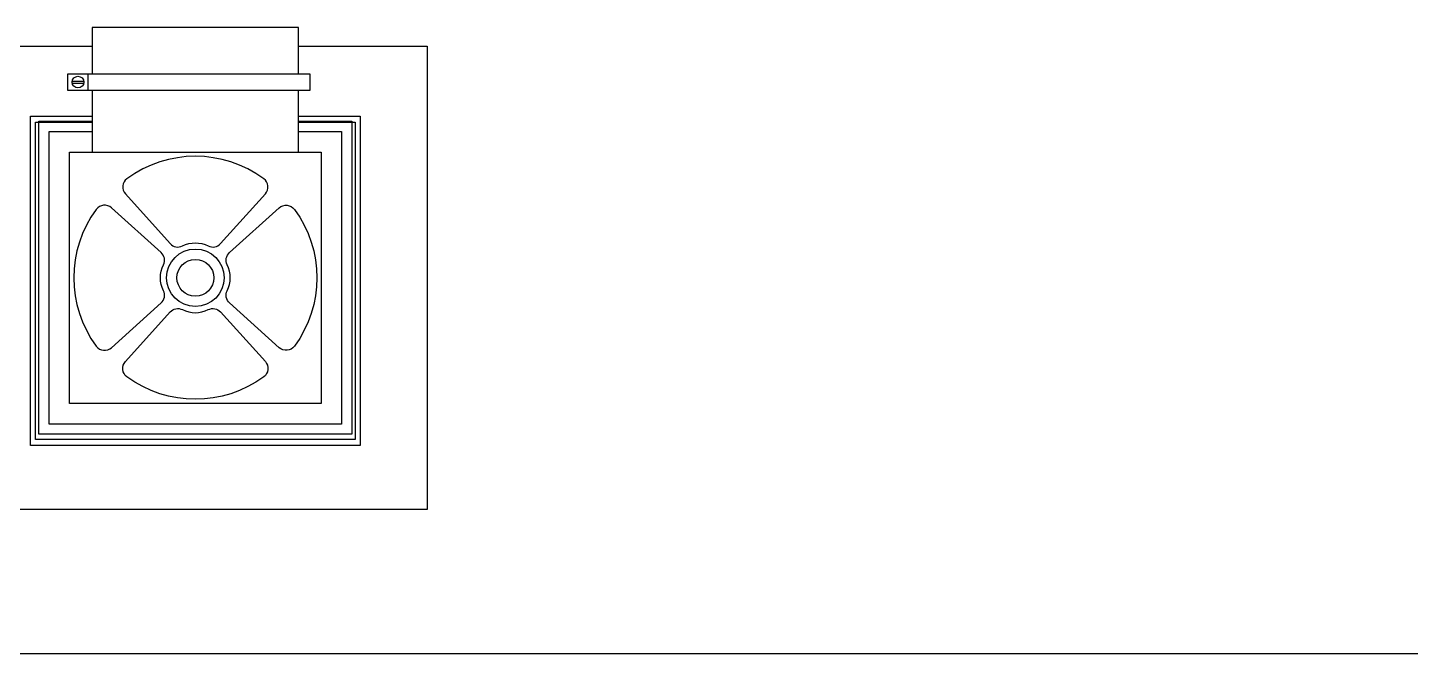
# Model space of a CAD drawing. Header units: millimetres. Extents: x 0 to 400063, y 963 to 238763.
# Drawn here: x 87741 to 88412, y 113211 to 113515 of the extents above; entities that cross this region are included whole.
import ezdxf

# ---------------------------------------------------------------- set-up
doc = ezdxf.new("R2010")
doc.units = ezdxf.units.MM
doc.header["$LTSCALE"] = 40
doc.layers.add('3TI-CE-LTEXT', color=7, linetype='Continuous')
doc.layers.add('RC-LIGHT', color=7, linetype='Continuous')

msp = doc.modelspace()

# ---------------------------------------------------------------- linework, layer by layer
at = {"layer": '3TI-CE-LTEXT', "color": 3}
msp.add_line((87216.6, 113211.21), (92359.44, 113211.21), dxfattribs=at)
at = {"layer": 'RC-LIGHT'}
for p, q in [((87763.04, 113489.09), (87768.61, 113489.09)), ((87770.63, 113492.61), (87770.63, 113484.56)), ((87763.04, 113488.09), (87768.61, 113488.09))]:
    msp.add_line(p, q, dxfattribs=at)
for points in [[(87872.77, 113492.61), (87872.77, 113515.05), (87772.77, 113515.05), (87772.77, 113492.61)], [(87872.77, 113506.08), (87935.27, 113506.08), (87935.27, 113281.08), (87710.27, 113281.08), (87710.27, 113506.08), (87772.77, 113506.08)], [(87772.77, 113484.56), (87772.77, 113454.58)], [(87872.77, 113454.58), (87872.77, 113484.56)], [(87872.77, 113472.08), (87902.77, 113472.08), (87902.77, 113312.08), (87742.77, 113312.08), (87742.77, 113472.08), (87772.77, 113472.08)], [(87872.77, 113469.08), (87900.27, 113469.08), (87900.27, 113315.08), (87745.27, 113315.08), (87745.27, 113469.08), (87772.77, 113469.08)], [(87872.77, 113469.58), (87898.77, 113469.58), (87898.77, 113317.58), (87746.77, 113317.58), (87746.77, 113469.58), (87772.77, 113469.58)], [(87872.77, 113464.58), (87893.77, 113464.58), (87893.77, 113322.58), (87751.77, 113322.58), (87751.77, 113464.58), (87772.77, 113464.58)]]:
    msp.add_lwpolyline(points, dxfattribs=at)
for points in [[(87760.82, 113492.61), (87878.29, 113492.61), (87878.29, 113484.56), (87760.82, 113484.56)], [(87761.77, 113454.58), (87883.77, 113454.58), (87883.77, 113332.58), (87761.77, 113332.58)]]:
    msp.add_lwpolyline(points, close=True, dxfattribs=at)
for points in [[(87829.04, 113409.06, 0.33806), (87835.01, 113410.18), (87856.73, 113434.3, 0.443276), (87855.98, 113441.67, 0.328529), (87789.55, 113441.67, 0.443276), (87788.8, 113434.3), (87810.52, 113410.18, 0.33806), (87816.49, 113409.06, -0.237434)], [(87807.29, 113399.86, 0.33806), (87806.17, 113405.82), (87782.05, 113427.55, 0.443276), (87774.68, 113426.79, 0.328529), (87774.68, 113360.37, 0.443276), (87782.05, 113359.62), (87806.17, 113381.34, 0.33806), (87807.29, 113387.31, -0.237434)], [(87838.24, 113399.86, -0.33806), (87839.36, 113405.82), (87863.48, 113427.55, -0.443276), (87870.85, 113426.79, -0.328529), (87870.85, 113360.37, -0.443276), (87863.48, 113359.62), (87839.36, 113381.34, -0.33806), (87838.24, 113387.31, 0.237434)], [(87829.04, 113378.11, -0.33806), (87835.01, 113376.99), (87856.73, 113352.87, -0.443276), (87855.98, 113345.49, -0.328529), (87789.55, 113345.49, -0.443276), (87788.8, 113352.87), (87810.52, 113376.99, -0.33806), (87816.49, 113378.11, 0.237434)]]:
    msp.add_lwpolyline(points, format="xyb", close=True, dxfattribs=at)
for centre, radius in [((87765.82, 113488.59), 2.83), ((87822.77, 113393.58), 13.96), ((87822.77, 113393.58), 8.96)]:
    msp.add_circle(centre, radius, dxfattribs=at)

doc.saveas('drawing.dxf')
